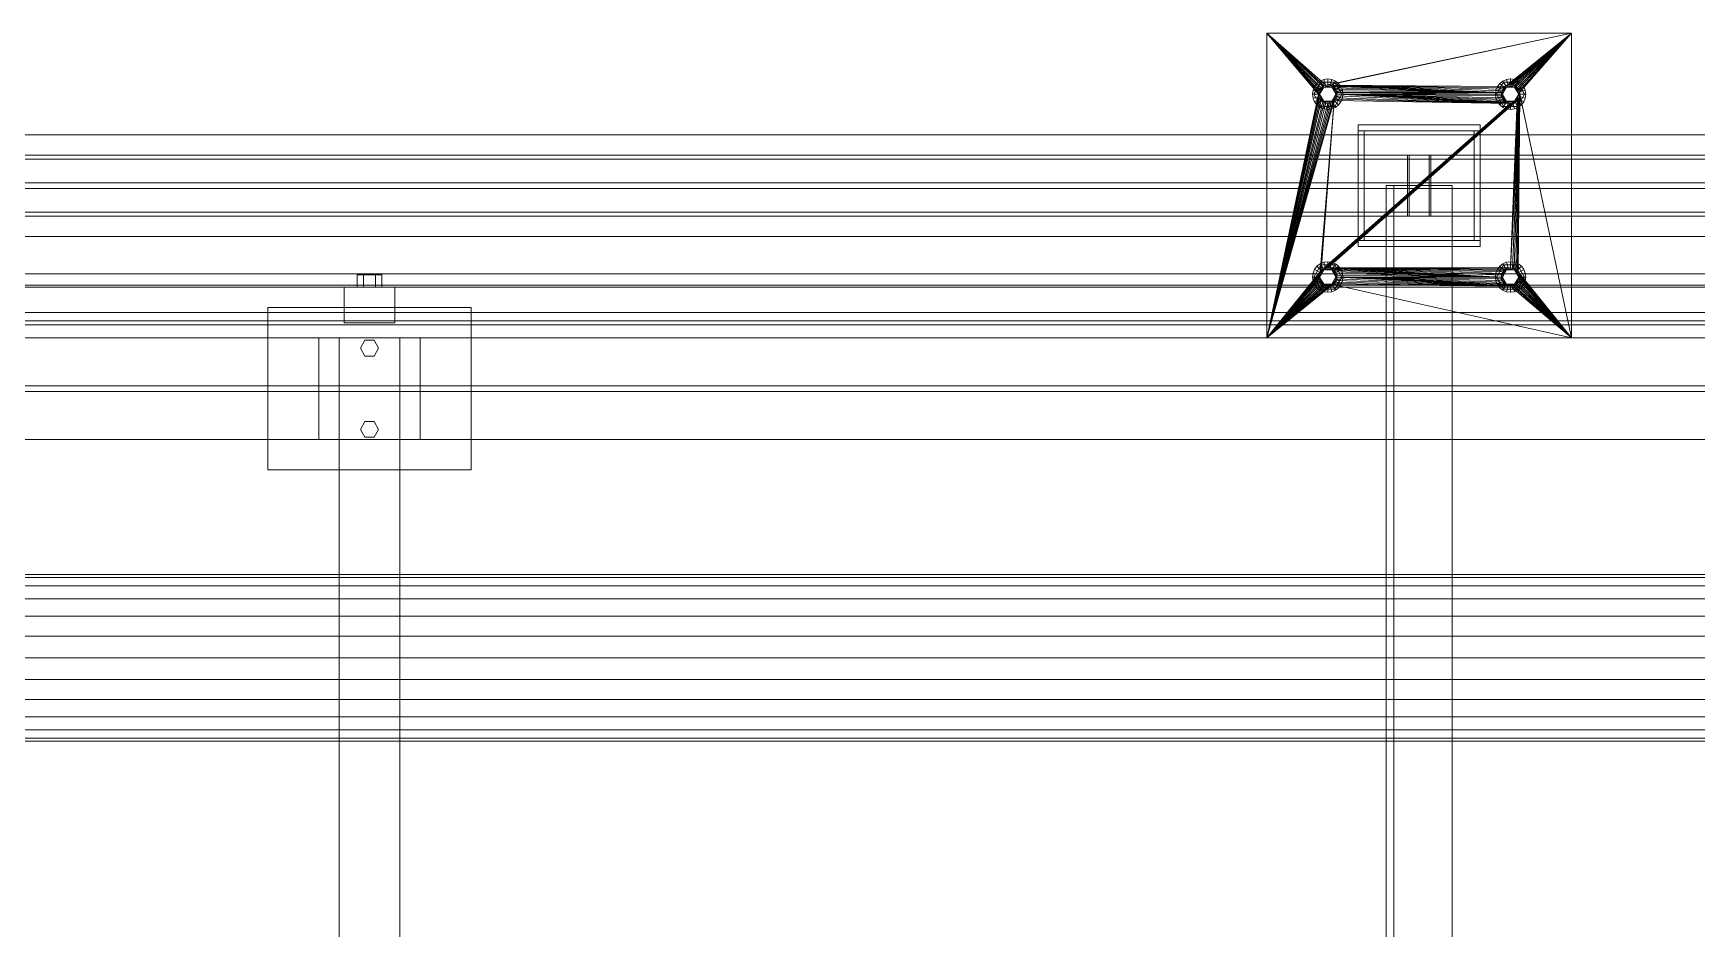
# Model space of a CAD drawing. Header units: millimetres. Extents: x -191664 to 191490, y -197311 to 10263.
# Drawn here: x 13339 to 14976, y -17982 to -17100 of the extents above; entities that cross this region are included whole.
import ezdxf

# ---------------------------------------------------------------- set-up
doc = ezdxf.new("R2010")
doc.units = ezdxf.units.MM
doc.layers.add('superior_mezcladora', color=7, linetype='Continuous', lineweight=0)

msp = doc.modelspace()

# ---------------------------------------------------------------- linework, layer by layer
at = {"layer": 'superior_mezcladora', "color": 252, "true_color": 0x82929a}
for p, q in [((14552.86, -17400), (14552.86, -17100)), ((14552.86, -17100), (14603.86, -17160)), ((14552.86, -17100), (14604.03, -17158.24)), ((14552.86, -17100), (14604.55, -17156.56)), ((14552.86, -17100), (14605.38, -17155)), ((14552.86, -17100), (14606.5, -17153.64)), ((14552.86, -17100), (14607.86, -17152.52)), ((14552.86, -17100), (14609.42, -17151.69)), ((14552.86, -17100), (14611.11, -17151.17)), ((14552.86, -17100), (14852.86, -17100)), ((14852.86, -17100), (14611.11, -17151.17)), ((14852.86, -17100), (14612.86, -17151)), ((14852.86, -17100), (14787.86, -17152.52)), ((14852.86, -17100), (14789.42, -17151.69)), ((14852.86, -17100), (14791.11, -17151.17)), ((14852.86, -17100), (14792.86, -17151)), ((14852.86, -17100), (14794.62, -17151.17)), ((14852.86, -17100), (14796.31, -17151.69)), ((14852.86, -17100), (14797.86, -17152.52)), ((14852.86, -17100), (14799.23, -17153.64)), ((14852.86, -17100), (14800.35, -17155)), ((14852.86, -17100), (14801.18, -17156.56)), ((14852.86, -17100), (14801.69, -17158.24)), ((14852.86, -17100), (14852.86, -17400)), ((14552.86, -17400), (14603.86, -17160)), ((14604.03, -17158.24), (14603.86, -17160)), ((14603.86, -17160), (14604.03, -17161.76)), ((14604.55, -17156.56), (14604.03, -17158.24)), ((14605.38, -17155), (14604.55, -17156.56)), ((14606.5, -17153.64), (14605.38, -17155)), ((14607.86, -17152.52), (14606.5, -17153.64)), ((14609.42, -17151.69), (14607.86, -17152.52)), ((14611.11, -17151.17), (14609.42, -17151.69)), ((14612.86, -17151), (14611.11, -17151.17)), ((14614.62, -17151.17), (14612.86, -17151)), ((14612.86, -17151), (14784.03, -17158.24)), ((14612.86, -17151), (14784.55, -17156.56)), ((14612.86, -17151), (14785.38, -17155)), ((14612.86, -17151), (14786.5, -17153.64)), ((14612.86, -17151), (14787.86, -17152.52)), ((14616.31, -17151.69), (14614.62, -17151.17)), ((14614.62, -17151.17), (14784.03, -17158.24)), ((14617.86, -17152.52), (14616.31, -17151.69)), ((14616.31, -17151.69), (14784.03, -17158.24)), ((14619.23, -17153.64), (14617.86, -17152.52)), ((14617.86, -17152.52), (14784.03, -17158.24)), ((14620.35, -17155), (14619.23, -17153.64)), ((14619.23, -17153.64), (14784.03, -17158.24)), ((14621.18, -17156.56), (14620.35, -17155)), ((14620.35, -17155), (14784.03, -17158.24)), ((14621.69, -17158.24), (14621.18, -17156.56)), ((14621.18, -17156.56), (14784.03, -17158.24)), ((14621.86, -17160), (14621.69, -17158.24)), ((14621.69, -17158.24), (14784.03, -17158.24)), ((14621.69, -17161.76), (14621.86, -17160)), ((14621.86, -17160), (14784.03, -17158.24)), ((14783.86, -17160), (14621.86, -17160)), ((14784.03, -17161.76), (14621.86, -17160)), ((14784.55, -17163.44), (14621.86, -17160)), ((14785.38, -17165), (14621.86, -17160)), ((14786.5, -17166.36), (14621.86, -17160)), ((14787.86, -17167.48), (14621.86, -17160)), ((14789.42, -17168.31), (14621.86, -17160)), ((14791.11, -17168.83), (14621.86, -17160)), ((14792.86, -17169), (14621.86, -17160)), ((14784.03, -17158.24), (14783.86, -17160)), ((14783.86, -17160), (14784.03, -17161.76)), ((14784.55, -17156.56), (14784.03, -17158.24)), ((14785.38, -17155), (14784.55, -17156.56)), ((14786.5, -17153.64), (14785.38, -17155)), ((14787.86, -17152.52), (14786.5, -17153.64)), ((14789.42, -17151.69), (14787.86, -17152.52)), ((14791.11, -17151.17), (14789.42, -17151.69)), ((14792.86, -17151), (14791.11, -17151.17)), ((14794.62, -17151.17), (14792.86, -17151)), ((14801.86, -17160), (14792.86, -17331)), ((14796.31, -17151.69), (14794.62, -17151.17)), ((14801.86, -17160), (14794.62, -17331.17)), ((14797.86, -17152.52), (14796.31, -17151.69)), ((14796.31, -17331.69), (14801.86, -17160)), ((14799.23, -17153.64), (14797.86, -17152.52)), ((14797.86, -17332.52), (14801.86, -17160)), ((14800.35, -17155), (14799.23, -17153.64)), ((14799.23, -17333.64), (14801.86, -17160)), ((14801.18, -17156.56), (14800.35, -17155)), ((14800.35, -17335), (14801.86, -17160)), ((14801.69, -17158.24), (14801.18, -17156.56)), ((14852.86, -17400), (14801.69, -17158.24)), ((14801.86, -17160), (14801.69, -17158.24)), ((14801.69, -17161.76), (14801.86, -17160)), ((14852.86, -17400), (14801.86, -17160)), ((14604.03, -17161.76), (14552.86, -17400)), ((14604.55, -17163.44), (14552.86, -17400)), ((14605.38, -17165), (14552.86, -17400)), ((14606.5, -17166.36), (14552.86, -17400)), ((14619.23, -17166.36), (14552.86, -17400)), ((14607.86, -17167.48), (14552.86, -17400)), ((14617.86, -17167.48), (14552.86, -17400)), ((14609.42, -17168.31), (14552.86, -17400)), ((14616.31, -17168.31), (14552.86, -17400)), ((14611.11, -17168.83), (14552.86, -17400)), ((14614.62, -17168.83), (14552.86, -17400)), ((14612.86, -17169), (14552.86, -17400)), ((14604.03, -17161.76), (14604.55, -17163.44)), ((14604.55, -17163.44), (14605.38, -17165)), ((14605.38, -17165), (14606.5, -17166.36)), ((14619.23, -17166.36), (14605.38, -17335)), ((14606.5, -17166.36), (14607.86, -17167.48)), ((14619.23, -17166.36), (14606.5, -17333.64)), ((14799.23, -17166.36), (14606.5, -17333.64)), ((14797.86, -17167.48), (14606.5, -17333.64)), ((14796.31, -17168.31), (14606.5, -17333.64)), ((14794.62, -17168.83), (14606.5, -17333.64)), ((14792.86, -17169), (14606.5, -17333.64)), ((14799.23, -17166.36), (14607.86, -17332.52)), ((14607.86, -17167.48), (14609.42, -17168.31)), ((14799.23, -17166.36), (14609.42, -17331.69)), ((14609.42, -17168.31), (14611.11, -17168.83)), ((14799.23, -17166.36), (14611.11, -17331.17)), ((14611.11, -17168.83), (14612.86, -17169)), ((14799.23, -17166.36), (14612.86, -17331)), ((14612.86, -17169), (14614.62, -17168.83)), ((14614.62, -17168.83), (14616.31, -17168.31)), ((14616.31, -17168.31), (14617.86, -17167.48)), ((14617.86, -17167.48), (14619.23, -17166.36)), ((14619.23, -17166.36), (14620.35, -17165)), ((14792.86, -17169), (14619.23, -17166.36)), ((14620.35, -17165), (14621.18, -17163.44)), ((14792.86, -17169), (14620.35, -17165)), ((14621.18, -17163.44), (14621.69, -17161.76)), ((14792.86, -17169), (14621.18, -17163.44)), ((14792.86, -17169), (14621.69, -17161.76)), ((14784.03, -17161.76), (14784.55, -17163.44)), ((14784.55, -17163.44), (14785.38, -17165)), ((14785.38, -17165), (14786.5, -17166.36)), ((14786.5, -17166.36), (14787.86, -17167.48)), ((14787.86, -17167.48), (14789.42, -17168.31)), ((14789.42, -17168.31), (14791.11, -17168.83)), ((14791.11, -17168.83), (14792.86, -17169)), ((14801.69, -17161.76), (14792.86, -17331)), ((14801.18, -17163.44), (14792.86, -17331)), ((14800.35, -17165), (14792.86, -17331)), ((14799.23, -17166.36), (14792.86, -17331)), ((14792.86, -17169), (14794.62, -17168.83)), ((14794.62, -17168.83), (14796.31, -17168.31)), ((14796.31, -17168.31), (14797.86, -17167.48)), ((14797.86, -17167.48), (14799.23, -17166.36)), ((14799.23, -17166.36), (14800.35, -17165)), ((14800.35, -17165), (14801.18, -17163.44)), ((14801.18, -17163.44), (14801.69, -17161.76)), ((14552.86, -17400), (14605.38, -17335)), ((14552.86, -17400), (14604.55, -17336.56)), ((14552.86, -17400), (14604.03, -17338.24)), ((14603.86, -17340), (14552.86, -17400)), ((14604.03, -17341.76), (14552.86, -17400)), ((14604.03, -17338.24), (14603.86, -17340)), ((14603.86, -17340), (14604.03, -17341.76)), ((14604.55, -17336.56), (14604.03, -17338.24)), ((14604.03, -17341.76), (14604.55, -17343.44)), ((14605.38, -17335), (14604.55, -17336.56)), ((14606.5, -17333.64), (14605.38, -17335)), ((14607.86, -17332.52), (14606.5, -17333.64)), ((14609.42, -17331.69), (14607.86, -17332.52)), ((14611.11, -17331.17), (14609.42, -17331.69)), ((14612.86, -17331), (14611.11, -17331.17)), ((14614.62, -17331.17), (14612.86, -17331)), ((14612.86, -17331), (14783.86, -17340)), ((14612.86, -17331), (14784.03, -17338.24)), ((14612.86, -17331), (14784.55, -17336.56)), ((14612.86, -17331), (14785.38, -17335)), ((14612.86, -17331), (14786.5, -17333.64)), ((14612.86, -17331), (14787.86, -17332.52)), ((14612.86, -17331), (14789.42, -17331.69)), ((14612.86, -17331), (14791.11, -17331.17)), ((14612.86, -17331), (14792.86, -17331)), ((14616.31, -17331.69), (14614.62, -17331.17)), ((14614.62, -17331.17), (14783.86, -17340)), ((14617.86, -17332.52), (14616.31, -17331.69)), ((14616.31, -17331.69), (14783.86, -17340)), ((14619.23, -17333.64), (14617.86, -17332.52)), ((14617.86, -17332.52), (14783.86, -17340)), ((14620.35, -17335), (14619.23, -17333.64)), ((14619.23, -17333.64), (14783.86, -17340)), ((14621.18, -17336.56), (14620.35, -17335)), ((14620.35, -17335), (14783.86, -17340)), ((14621.69, -17338.24), (14621.18, -17336.56)), ((14621.18, -17336.56), (14783.86, -17340)), ((14621.18, -17343.44), (14621.69, -17341.76)), ((14621.86, -17340), (14621.69, -17338.24)), ((14621.69, -17338.24), (14783.86, -17340)), ((14621.69, -17341.76), (14621.86, -17340)), ((14792.86, -17349), (14621.69, -17341.76)), ((14783.86, -17340), (14621.86, -17340)), ((14784.03, -17341.76), (14621.86, -17340)), ((14784.55, -17343.44), (14621.86, -17340)), ((14785.38, -17345), (14621.86, -17340)), ((14786.5, -17346.36), (14621.86, -17340)), ((14787.86, -17347.48), (14621.86, -17340)), ((14789.42, -17348.31), (14621.86, -17340)), ((14791.11, -17348.83), (14621.86, -17340)), ((14792.86, -17349), (14621.86, -17340)), ((14784.03, -17338.24), (14783.86, -17340)), ((14783.86, -17340), (14784.03, -17341.76)), ((14784.55, -17336.56), (14784.03, -17338.24)), ((14784.03, -17341.76), (14784.55, -17343.44)), ((14785.38, -17335), (14784.55, -17336.56)), ((14786.5, -17333.64), (14785.38, -17335)), ((14787.86, -17332.52), (14786.5, -17333.64)), ((14789.42, -17331.69), (14787.86, -17332.52)), ((14791.11, -17331.17), (14789.42, -17331.69)), ((14792.86, -17331), (14791.11, -17331.17)), ((14794.62, -17331.17), (14792.86, -17331)), ((14796.31, -17331.69), (14794.62, -17331.17)), ((14797.86, -17332.52), (14796.31, -17331.69)), ((14799.23, -17333.64), (14797.86, -17332.52)), ((14800.35, -17335), (14799.23, -17333.64)), ((14801.18, -17336.56), (14800.35, -17335)), ((14800.35, -17335), (14852.86, -17400)), ((14801.69, -17338.24), (14801.18, -17336.56)), ((14801.18, -17336.56), (14852.86, -17400)), ((14801.18, -17343.44), (14801.69, -17341.76)), ((14801.86, -17340), (14801.69, -17338.24)), ((14801.69, -17338.24), (14852.86, -17400)), ((14801.69, -17341.76), (14801.86, -17340)), ((14801.69, -17341.76), (14852.86, -17400)), ((14801.86, -17340), (14852.86, -17400)), ((14604.55, -17343.44), (14552.86, -17400)), ((14605.38, -17345), (14552.86, -17400)), ((14606.5, -17346.36), (14552.86, -17400)), ((14607.86, -17347.48), (14552.86, -17400)), ((14617.86, -17347.48), (14552.86, -17400)), ((14609.42, -17348.31), (14552.86, -17400)), ((14616.31, -17348.31), (14552.86, -17400)), ((14611.11, -17348.83), (14552.86, -17400)), ((14614.62, -17348.83), (14552.86, -17400)), ((14612.86, -17349), (14552.86, -17400)), ((14604.55, -17343.44), (14605.38, -17345)), ((14605.38, -17345), (14606.5, -17346.36)), ((14606.5, -17346.36), (14607.86, -17347.48)), ((14607.86, -17347.48), (14609.42, -17348.31)), ((14609.42, -17348.31), (14611.11, -17348.83)), ((14611.11, -17348.83), (14612.86, -17349)), ((14612.86, -17349), (14614.62, -17348.83)), ((14614.62, -17348.83), (14616.31, -17348.31)), ((14616.31, -17348.31), (14617.86, -17347.48)), ((14617.86, -17347.48), (14619.23, -17346.36)), ((14617.86, -17347.48), (14852.86, -17400)), ((14792.86, -17349), (14617.86, -17347.48)), ((14619.23, -17346.36), (14620.35, -17345)), ((14792.86, -17349), (14619.23, -17346.36)), ((14620.35, -17345), (14621.18, -17343.44)), ((14792.86, -17349), (14620.35, -17345)), ((14792.86, -17349), (14621.18, -17343.44)), ((14784.55, -17343.44), (14785.38, -17345)), ((14785.38, -17345), (14786.5, -17346.36)), ((14786.5, -17346.36), (14787.86, -17347.48)), ((14787.86, -17347.48), (14789.42, -17348.31)), ((14789.42, -17348.31), (14791.11, -17348.83)), ((14791.11, -17348.83), (14792.86, -17349)), ((14792.86, -17349), (14794.62, -17348.83)), ((14792.86, -17349), (14852.86, -17400)), ((14794.62, -17348.83), (14796.31, -17348.31)), ((14794.62, -17348.83), (14852.86, -17400)), ((14796.31, -17348.31), (14797.86, -17347.48)), ((14796.31, -17348.31), (14852.86, -17400)), ((14797.86, -17347.48), (14799.23, -17346.36)), ((14797.86, -17347.48), (14852.86, -17400)), ((14799.23, -17346.36), (14800.35, -17345)), ((14799.23, -17346.36), (14852.86, -17400)), ((14800.35, -17345), (14801.18, -17343.44)), ((14800.35, -17345), (14852.86, -17400)), ((14801.18, -17343.44), (14852.86, -17400)), ((14852.86, -17400), (14552.86, -17400))]:
    msp.add_line(p, q, dxfattribs=at)
at = {"layer": 'superior_mezcladora', "color": 252, "true_color": 0x8ba19a}
for p, q in [((14612.86, -17145), (14608.98, -17145.51)), ((14616.74, -17145.51), (14612.86, -17145)), ((14612.86, -17151), (14612.86, -17145)), ((14792.86, -17145), (14788.98, -17145.51)), ((14796.74, -17145.51), (14792.86, -17145)), ((14792.86, -17151), (14792.86, -17145)), ((14598.37, -17156.12), (14597.86, -17160)), ((14603.86, -17160), (14597.86, -17160)), ((14597.86, -17160), (14598.37, -17163.88)), ((14599.87, -17152.5), (14598.37, -17156.12)), ((14604.17, -17157.67), (14598.37, -17156.12)), ((14605.94, -17148.01), (14599.01, -17160)), ((14604.86, -17160), (14599.01, -17160)), ((14599.01, -17160), (14605.94, -17171.99)), ((14602.26, -17149.39), (14599.87, -17152.5)), ((14605.07, -17155.5), (14599.87, -17152.5)), ((14605.36, -17147.01), (14602.26, -17149.39)), ((14606.5, -17153.64), (14602.26, -17149.39)), ((14603.86, -17160), (14604.17, -17157.67)), ((14604.17, -17162.33), (14603.86, -17160)), ((14604.17, -17157.67), (14605.07, -17155.5)), ((14604.86, -17160), (14608.86, -17153.07)), ((14608.86, -17166.93), (14604.86, -17160)), ((14605.07, -17155.5), (14606.5, -17153.64)), ((14608.98, -17145.51), (14605.36, -17147.01)), ((14608.36, -17152.21), (14605.36, -17147.01)), ((14619.79, -17148.01), (14605.94, -17148.01)), ((14608.86, -17153.07), (14605.94, -17148.01)), ((14606.5, -17153.64), (14608.36, -17152.21)), ((14608.36, -17152.21), (14610.53, -17151.31)), ((14608.86, -17153.07), (14616.86, -17153.07)), ((14610.53, -17151.31), (14608.98, -17145.51)), ((14610.53, -17151.31), (14612.86, -17151)), ((14612.86, -17151), (14615.19, -17151.31)), ((14615.19, -17151.31), (14616.74, -17145.51)), ((14615.19, -17151.31), (14617.36, -17152.21)), ((14620.36, -17147.01), (14616.74, -17145.51)), ((14616.86, -17153.07), (14619.79, -17148.01)), ((14616.86, -17153.07), (14620.86, -17160)), ((14620.86, -17160), (14616.86, -17166.93)), ((14617.36, -17152.21), (14620.36, -17147.01)), ((14617.36, -17152.21), (14619.23, -17153.64)), ((14619.23, -17153.64), (14623.47, -17149.39)), ((14619.23, -17153.64), (14620.66, -17155.5)), ((14626.71, -17160), (14619.79, -17148.01)), ((14619.79, -17171.99), (14626.71, -17160)), ((14623.47, -17149.39), (14620.36, -17147.01)), ((14620.66, -17155.5), (14625.85, -17152.5)), ((14620.66, -17155.5), (14621.56, -17157.67)), ((14626.71, -17160), (14620.86, -17160)), ((14621.56, -17157.67), (14627.35, -17156.12)), ((14621.56, -17157.67), (14621.86, -17160)), ((14621.86, -17160), (14621.56, -17162.33)), ((14627.86, -17160), (14621.86, -17160)), ((14625.85, -17152.5), (14623.47, -17149.39)), ((14627.35, -17156.12), (14625.85, -17152.5)), ((14627.86, -17160), (14627.35, -17156.12)), ((14627.35, -17163.88), (14627.86, -17160)), ((14778.37, -17156.12), (14777.86, -17160)), ((14783.86, -17160), (14777.86, -17160)), ((14777.86, -17160), (14778.37, -17163.88)), ((14779.87, -17152.5), (14778.37, -17156.12)), ((14784.17, -17157.67), (14778.37, -17156.12)), ((14785.94, -17148.01), (14779.01, -17160)), ((14784.86, -17160), (14779.01, -17160)), ((14779.01, -17160), (14785.94, -17171.99)), ((14782.26, -17149.39), (14779.87, -17152.5)), ((14785.07, -17155.5), (14779.87, -17152.5)), ((14785.36, -17147.01), (14782.26, -17149.39)), ((14786.5, -17153.64), (14782.26, -17149.39)), ((14783.86, -17160), (14784.17, -17157.67)), ((14784.17, -17162.33), (14783.86, -17160)), ((14784.17, -17157.67), (14785.07, -17155.5)), ((14784.86, -17160), (14788.86, -17153.07)), ((14788.86, -17166.93), (14784.86, -17160)), ((14785.07, -17155.5), (14786.5, -17153.64)), ((14788.98, -17145.51), (14785.36, -17147.01)), ((14788.36, -17152.21), (14785.36, -17147.01)), ((14799.79, -17148.01), (14785.94, -17148.01)), ((14788.86, -17153.07), (14785.94, -17148.01)), ((14786.5, -17153.64), (14788.36, -17152.21)), ((14788.36, -17152.21), (14790.53, -17151.31)), ((14788.86, -17153.07), (14796.86, -17153.07)), ((14790.53, -17151.31), (14788.98, -17145.51)), ((14790.53, -17151.31), (14792.86, -17151)), ((14792.86, -17151), (14795.19, -17151.31)), ((14795.19, -17151.31), (14796.74, -17145.51)), ((14795.19, -17151.31), (14797.36, -17152.21)), ((14800.36, -17147.01), (14796.74, -17145.51)), ((14796.86, -17153.07), (14799.79, -17148.01)), ((14796.86, -17153.07), (14800.86, -17160)), ((14800.86, -17160), (14796.86, -17166.93)), ((14797.36, -17152.21), (14800.36, -17147.01)), ((14797.36, -17152.21), (14799.23, -17153.64)), ((14799.23, -17153.64), (14803.47, -17149.39)), ((14799.23, -17153.64), (14800.66, -17155.5)), ((14806.71, -17160), (14799.79, -17148.01)), ((14799.79, -17171.99), (14806.71, -17160)), ((14803.47, -17149.39), (14800.36, -17147.01)), ((14800.66, -17155.5), (14805.85, -17152.5)), ((14800.66, -17155.5), (14801.56, -17157.67)), ((14806.71, -17160), (14800.86, -17160)), ((14801.56, -17157.67), (14807.35, -17156.12)), ((14801.56, -17157.67), (14801.86, -17160)), ((14801.86, -17160), (14801.56, -17162.33)), ((14807.86, -17160), (14801.86, -17160)), ((14805.85, -17152.5), (14803.47, -17149.39)), ((14807.35, -17156.12), (14805.85, -17152.5)), ((14807.86, -17160), (14807.35, -17156.12)), ((14807.35, -17163.88), (14807.86, -17160)), ((14604.17, -17162.33), (14598.37, -17163.88)), ((14598.37, -17163.88), (14599.87, -17167.5)), ((14605.07, -17164.5), (14599.87, -17167.5)), ((14599.87, -17167.5), (14602.26, -17170.61)), ((14606.5, -17166.36), (14602.26, -17170.61)), ((14602.26, -17170.61), (14605.36, -17172.99)), ((14605.07, -17164.5), (14604.17, -17162.33)), ((14606.5, -17166.36), (14605.07, -17164.5)), ((14608.36, -17167.79), (14605.36, -17172.99)), ((14605.36, -17172.99), (14608.98, -17174.49)), ((14608.86, -17166.93), (14605.94, -17171.99)), ((14605.94, -17171.99), (14619.79, -17171.99)), ((14608.36, -17167.79), (14606.5, -17166.36)), ((14610.53, -17168.69), (14608.36, -17167.79)), ((14616.86, -17166.93), (14608.86, -17166.93)), ((14610.53, -17168.69), (14608.98, -17174.49)), ((14608.98, -17174.49), (14612.86, -17175)), ((14612.86, -17169), (14610.53, -17168.69)), ((14615.19, -17168.69), (14612.86, -17169)), ((14612.86, -17169), (14612.86, -17175)), ((14612.86, -17175), (14616.74, -17174.49)), ((14617.36, -17167.79), (14615.19, -17168.69)), ((14615.19, -17168.69), (14616.74, -17174.49)), ((14616.74, -17174.49), (14620.36, -17172.99)), ((14616.86, -17166.93), (14619.79, -17171.99)), ((14619.23, -17166.36), (14617.36, -17167.79)), ((14617.36, -17167.79), (14620.36, -17172.99)), ((14620.66, -17164.5), (14619.23, -17166.36)), ((14619.23, -17166.36), (14623.47, -17170.61)), ((14620.36, -17172.99), (14623.47, -17170.61)), ((14621.56, -17162.33), (14620.66, -17164.5)), ((14620.66, -17164.5), (14625.85, -17167.5)), ((14621.56, -17162.33), (14627.35, -17163.88)), ((14623.47, -17170.61), (14625.85, -17167.5)), ((14625.85, -17167.5), (14627.35, -17163.88)), ((14784.17, -17162.33), (14778.37, -17163.88)), ((14778.37, -17163.88), (14779.87, -17167.5)), ((14785.07, -17164.5), (14779.87, -17167.5)), ((14779.87, -17167.5), (14782.26, -17170.61)), ((14786.5, -17166.36), (14782.26, -17170.61)), ((14782.26, -17170.61), (14785.36, -17172.99)), ((14785.07, -17164.5), (14784.17, -17162.33)), ((14786.5, -17166.36), (14785.07, -17164.5)), ((14788.36, -17167.79), (14785.36, -17172.99)), ((14785.36, -17172.99), (14788.98, -17174.49)), ((14788.86, -17166.93), (14785.94, -17171.99)), ((14785.94, -17171.99), (14799.79, -17171.99)), ((14788.36, -17167.79), (14786.5, -17166.36)), ((14790.53, -17168.69), (14788.36, -17167.79)), ((14796.86, -17166.93), (14788.86, -17166.93)), ((14790.53, -17168.69), (14788.98, -17174.49)), ((14788.98, -17174.49), (14792.86, -17175)), ((14792.86, -17169), (14790.53, -17168.69)), ((14795.19, -17168.69), (14792.86, -17169)), ((14792.86, -17169), (14792.86, -17175)), ((14792.86, -17175), (14796.74, -17174.49)), ((14797.36, -17167.79), (14795.19, -17168.69)), ((14795.19, -17168.69), (14796.74, -17174.49)), ((14796.74, -17174.49), (14800.36, -17172.99)), ((14796.86, -17166.93), (14799.79, -17171.99)), ((14799.23, -17166.36), (14797.36, -17167.79)), ((14797.36, -17167.79), (14800.36, -17172.99)), ((14800.66, -17164.5), (14799.23, -17166.36)), ((14799.23, -17166.36), (14803.47, -17170.61)), ((14800.36, -17172.99), (14803.47, -17170.61)), ((14801.56, -17162.33), (14800.66, -17164.5)), ((14800.66, -17164.5), (14805.85, -17167.5)), ((14801.56, -17162.33), (14807.35, -17163.88)), ((14803.47, -17170.61), (14805.85, -17167.5)), ((14805.85, -17167.5), (14807.35, -17163.88)), ((14612.86, -17325), (14608.98, -17325.51)), ((14616.74, -17325.51), (14612.86, -17325)), ((14612.86, -17331), (14612.86, -17325)), ((14792.86, -17325), (14788.98, -17325.51)), ((14796.74, -17325.51), (14792.86, -17325)), ((14792.86, -17331), (14792.86, -17325)), ((14598.37, -17336.12), (14597.86, -17340)), ((14603.86, -17340), (14597.86, -17340)), ((14597.86, -17340), (14598.37, -17343.88)), ((14599.87, -17332.5), (14598.37, -17336.12)), ((14604.17, -17337.67), (14598.37, -17336.12)), ((14605.94, -17328.01), (14599.01, -17340)), ((14604.86, -17340), (14599.01, -17340)), ((14599.01, -17340), (14605.94, -17351.99)), ((14602.26, -17329.39), (14599.87, -17332.5)), ((14605.07, -17335.5), (14599.87, -17332.5)), ((14605.36, -17327.01), (14602.26, -17329.39)), ((14606.5, -17333.64), (14602.26, -17329.39)), ((14603.86, -17340), (14604.17, -17337.67)), ((14604.17, -17342.33), (14603.86, -17340)), ((14604.17, -17337.67), (14605.07, -17335.5)), ((14604.86, -17340), (14608.86, -17333.07)), ((14608.86, -17346.93), (14604.86, -17340)), ((14605.07, -17335.5), (14606.5, -17333.64)), ((14608.98, -17325.51), (14605.36, -17327.01)), ((14608.36, -17332.21), (14605.36, -17327.01)), ((14619.79, -17328.01), (14605.94, -17328.01)), ((14608.86, -17333.07), (14605.94, -17328.01)), ((14606.5, -17333.64), (14608.36, -17332.21)), ((14608.36, -17332.21), (14610.53, -17331.31)), ((14608.86, -17333.07), (14616.86, -17333.07)), ((14610.53, -17331.31), (14608.98, -17325.51)), ((14610.53, -17331.31), (14612.86, -17331)), ((14612.86, -17331), (14615.19, -17331.31)), ((14615.19, -17331.31), (14616.74, -17325.51)), ((14615.19, -17331.31), (14617.36, -17332.21)), ((14620.36, -17327.01), (14616.74, -17325.51)), ((14616.86, -17333.07), (14619.79, -17328.01)), ((14616.86, -17333.07), (14620.86, -17340)), ((14620.86, -17340), (14616.86, -17346.93)), ((14617.36, -17332.21), (14620.36, -17327.01)), ((14617.36, -17332.21), (14619.23, -17333.64)), ((14619.23, -17333.64), (14623.47, -17329.39)), ((14619.23, -17333.64), (14620.66, -17335.5)), ((14626.71, -17340), (14619.79, -17328.01)), ((14619.79, -17351.99), (14626.71, -17340)), ((14623.47, -17329.39), (14620.36, -17327.01)), ((14620.66, -17335.5), (14625.85, -17332.5)), ((14620.66, -17335.5), (14621.56, -17337.67)), ((14626.71, -17340), (14620.86, -17340)), ((14621.56, -17337.67), (14627.35, -17336.12)), ((14621.56, -17337.67), (14621.86, -17340)), ((14621.86, -17340), (14621.56, -17342.33)), ((14627.86, -17340), (14621.86, -17340)), ((14625.85, -17332.5), (14623.47, -17329.39)), ((14627.35, -17336.12), (14625.85, -17332.5)), ((14627.86, -17340), (14627.35, -17336.12)), ((14627.35, -17343.88), (14627.86, -17340)), ((14778.37, -17336.12), (14777.86, -17340)), ((14783.86, -17340), (14777.86, -17340)), ((14777.86, -17340), (14778.37, -17343.88)), ((14779.87, -17332.5), (14778.37, -17336.12)), ((14784.17, -17337.67), (14778.37, -17336.12)), ((14785.94, -17328.01), (14779.01, -17340)), ((14784.86, -17340), (14779.01, -17340)), ((14779.01, -17340), (14785.94, -17351.99)), ((14782.26, -17329.39), (14779.87, -17332.5)), ((14785.07, -17335.5), (14779.87, -17332.5)), ((14785.36, -17327.01), (14782.26, -17329.39)), ((14786.5, -17333.64), (14782.26, -17329.39)), ((14783.86, -17340), (14784.17, -17337.67)), ((14784.17, -17342.33), (14783.86, -17340)), ((14784.17, -17337.67), (14785.07, -17335.5)), ((14784.86, -17340), (14788.86, -17333.07)), ((14788.86, -17346.93), (14784.86, -17340)), ((14785.07, -17335.5), (14786.5, -17333.64)), ((14788.98, -17325.51), (14785.36, -17327.01)), ((14788.36, -17332.21), (14785.36, -17327.01)), ((14799.79, -17328.01), (14785.94, -17328.01)), ((14788.86, -17333.07), (14785.94, -17328.01)), ((14786.5, -17333.64), (14788.36, -17332.21)), ((14788.36, -17332.21), (14790.53, -17331.31)), ((14788.86, -17333.07), (14796.86, -17333.07)), ((14790.53, -17331.31), (14788.98, -17325.51)), ((14790.53, -17331.31), (14792.86, -17331)), ((14792.86, -17331), (14795.19, -17331.31)), ((14795.19, -17331.31), (14796.74, -17325.51)), ((14795.19, -17331.31), (14797.36, -17332.21)), ((14800.36, -17327.01), (14796.74, -17325.51)), ((14796.86, -17333.07), (14799.79, -17328.01)), ((14796.86, -17333.07), (14800.86, -17340)), ((14800.86, -17340), (14796.86, -17346.93)), ((14797.36, -17332.21), (14800.36, -17327.01)), ((14797.36, -17332.21), (14799.23, -17333.64)), ((14799.23, -17333.64), (14803.47, -17329.39)), ((14799.23, -17333.64), (14800.66, -17335.5)), ((14806.71, -17340), (14799.79, -17328.01)), ((14799.79, -17351.99), (14806.71, -17340)), ((14803.47, -17329.39), (14800.36, -17327.01)), ((14800.66, -17335.5), (14805.85, -17332.5)), ((14800.66, -17335.5), (14801.56, -17337.67)), ((14806.71, -17340), (14800.86, -17340)), ((14801.56, -17337.67), (14807.35, -17336.12)), ((14801.56, -17337.67), (14801.86, -17340)), ((14801.86, -17340), (14801.56, -17342.33)), ((14807.86, -17340), (14801.86, -17340)), ((14805.85, -17332.5), (14803.47, -17329.39)), ((14807.35, -17336.12), (14805.85, -17332.5)), ((14807.86, -17340), (14807.35, -17336.12)), ((14807.35, -17343.88), (14807.86, -17340)), ((14604.17, -17342.33), (14598.37, -17343.88)), ((14598.37, -17343.88), (14599.87, -17347.5)), ((14605.07, -17344.5), (14599.87, -17347.5)), ((14599.87, -17347.5), (14602.26, -17350.61)), ((14606.5, -17346.36), (14602.26, -17350.61)), ((14602.26, -17350.61), (14605.36, -17352.99)), ((14605.07, -17344.5), (14604.17, -17342.33)), ((14606.5, -17346.36), (14605.07, -17344.5)), ((14608.36, -17347.79), (14605.36, -17352.99)), ((14605.36, -17352.99), (14608.98, -17354.49)), ((14608.86, -17346.93), (14605.94, -17351.99)), ((14605.94, -17351.99), (14619.79, -17351.99)), ((14608.36, -17347.79), (14606.5, -17346.36)), ((14610.53, -17348.69), (14608.36, -17347.79)), ((14616.86, -17346.93), (14608.86, -17346.93)), ((14610.53, -17348.69), (14608.98, -17354.49)), ((14608.98, -17354.49), (14612.86, -17355)), ((14612.86, -17349), (14610.53, -17348.69)), ((14615.19, -17348.69), (14612.86, -17349)), ((14612.86, -17349), (14612.86, -17355)), ((14612.86, -17355), (14616.74, -17354.49)), ((14617.36, -17347.79), (14615.19, -17348.69)), ((14615.19, -17348.69), (14616.74, -17354.49)), ((14616.74, -17354.49), (14620.36, -17352.99)), ((14616.86, -17346.93), (14619.79, -17351.99)), ((14619.23, -17346.36), (14617.36, -17347.79)), ((14617.36, -17347.79), (14620.36, -17352.99)), ((14620.66, -17344.5), (14619.23, -17346.36)), ((14619.23, -17346.36), (14623.47, -17350.61)), ((14620.36, -17352.99), (14623.47, -17350.61)), ((14621.56, -17342.33), (14620.66, -17344.5)), ((14620.66, -17344.5), (14625.85, -17347.5)), ((14621.56, -17342.33), (14627.35, -17343.88)), ((14623.47, -17350.61), (14625.85, -17347.5)), ((14625.85, -17347.5), (14627.35, -17343.88)), ((14784.17, -17342.33), (14778.37, -17343.88)), ((14778.37, -17343.88), (14779.87, -17347.5)), ((14785.07, -17344.5), (14779.87, -17347.5)), ((14779.87, -17347.5), (14782.26, -17350.61)), ((14786.5, -17346.36), (14782.26, -17350.61)), ((14782.26, -17350.61), (14785.36, -17352.99)), ((14785.07, -17344.5), (14784.17, -17342.33)), ((14786.5, -17346.36), (14785.07, -17344.5)), ((14788.36, -17347.79), (14785.36, -17352.99)), ((14785.36, -17352.99), (14788.98, -17354.49)), ((14788.86, -17346.93), (14785.94, -17351.99)), ((14785.94, -17351.99), (14799.79, -17351.99)), ((14788.36, -17347.79), (14786.5, -17346.36)), ((14790.53, -17348.69), (14788.36, -17347.79)), ((14796.86, -17346.93), (14788.86, -17346.93)), ((14790.53, -17348.69), (14788.98, -17354.49)), ((14788.98, -17354.49), (14792.86, -17355)), ((14792.86, -17349), (14790.53, -17348.69)), ((14795.19, -17348.69), (14792.86, -17349)), ((14792.86, -17349), (14792.86, -17355)), ((14792.86, -17355), (14796.74, -17354.49)), ((14797.36, -17347.79), (14795.19, -17348.69)), ((14795.19, -17348.69), (14796.74, -17354.49)), ((14796.74, -17354.49), (14800.36, -17352.99)), ((14796.86, -17346.93), (14799.79, -17351.99)), ((14799.23, -17346.36), (14797.36, -17347.79)), ((14797.36, -17347.79), (14800.36, -17352.99)), ((14800.66, -17344.5), (14799.23, -17346.36)), ((14799.23, -17346.36), (14803.47, -17350.61)), ((14800.36, -17352.99), (14803.47, -17350.61)), ((14801.56, -17342.33), (14800.66, -17344.5)), ((14800.66, -17344.5), (14805.85, -17347.5)), ((14801.56, -17342.33), (14807.35, -17343.88)), ((14803.47, -17350.61), (14805.85, -17347.5)), ((14805.85, -17347.5), (14807.35, -17343.88))]:
    msp.add_line(p, q, dxfattribs=at)
at = {"layer": 'superior_mezcladora', "color": 9, "true_color": 0xaeb9be}
for p, q in [((14604.86, -17160), (14605.13, -17157.93)), ((14605.13, -17162.07), (14604.86, -17160)), ((14605.13, -17157.93), (14605.93, -17156)), ((14605.93, -17156), (14607.21, -17154.34)), ((14607.21, -17154.34), (14608.86, -17153.07)), ((14608.86, -17153.07), (14610.79, -17152.27)), ((14610.79, -17152.27), (14612.86, -17152)), ((14612.86, -17152), (14614.93, -17152.27)), ((14614.93, -17152.27), (14616.86, -17153.07)), ((14616.86, -17153.07), (14618.52, -17154.34)), ((14618.52, -17154.34), (14619.79, -17156)), ((14619.79, -17156), (14620.59, -17157.93)), ((14620.59, -17157.93), (14620.86, -17160)), ((14620.86, -17160), (14620.59, -17162.07)), ((14784.86, -17160), (14785.13, -17157.93)), ((14785.13, -17162.07), (14784.86, -17160)), ((14785.13, -17157.93), (14785.93, -17156)), ((14785.93, -17156), (14787.21, -17154.34)), ((14787.21, -17154.34), (14788.86, -17153.07)), ((14788.86, -17153.07), (14790.79, -17152.27)), ((14790.79, -17152.27), (14792.86, -17152)), ((14792.86, -17152), (14794.93, -17152.27)), ((14794.93, -17152.27), (14796.86, -17153.07)), ((14796.86, -17153.07), (14798.52, -17154.34)), ((14798.52, -17154.34), (14799.79, -17156)), ((14799.79, -17156), (14800.59, -17157.93)), ((14800.59, -17157.93), (14800.86, -17160)), ((14800.86, -17160), (14800.59, -17162.07)), ((14605.93, -17164), (14605.13, -17162.07)), ((14607.21, -17165.66), (14605.93, -17164)), ((14608.86, -17166.93), (14607.21, -17165.66)), ((14610.79, -17167.73), (14608.86, -17166.93)), ((14612.86, -17168), (14610.79, -17167.73)), ((14614.93, -17167.73), (14612.86, -17168)), ((14616.86, -17166.93), (14614.93, -17167.73)), ((14618.52, -17165.66), (14616.86, -17166.93)), ((14619.79, -17164), (14618.52, -17165.66)), ((14620.59, -17162.07), (14619.79, -17164)), ((14785.93, -17164), (14785.13, -17162.07)), ((14787.21, -17165.66), (14785.93, -17164)), ((14788.86, -17166.93), (14787.21, -17165.66)), ((14790.79, -17167.73), (14788.86, -17166.93)), ((14792.86, -17168), (14790.79, -17167.73)), ((14794.93, -17167.73), (14792.86, -17168)), ((14796.86, -17166.93), (14794.93, -17167.73)), ((14798.52, -17165.66), (14796.86, -17166.93)), ((14799.79, -17164), (14798.52, -17165.66)), ((14800.59, -17162.07), (14799.79, -17164)), ((14604.86, -17340), (14605.13, -17337.93)), ((14605.13, -17342.07), (14604.86, -17340)), ((14605.13, -17337.93), (14605.93, -17336)), ((14605.93, -17336), (14607.21, -17334.34)), ((14607.21, -17334.34), (14608.86, -17333.07)), ((14608.86, -17333.07), (14610.79, -17332.27)), ((14610.79, -17332.27), (14612.86, -17332)), ((14612.86, -17332), (14614.93, -17332.27)), ((14614.93, -17332.27), (14616.86, -17333.07)), ((14616.86, -17333.07), (14618.52, -17334.34)), ((14618.52, -17334.34), (14619.79, -17336)), ((14619.79, -17336), (14620.59, -17337.93)), ((14620.59, -17337.93), (14620.86, -17340)), ((14620.86, -17340), (14620.59, -17342.07)), ((14784.86, -17340), (14785.13, -17337.93)), ((14785.13, -17342.07), (14784.86, -17340)), ((14785.13, -17337.93), (14785.93, -17336)), ((14785.93, -17336), (14787.21, -17334.34)), ((14787.21, -17334.34), (14788.86, -17333.07)), ((14788.86, -17333.07), (14790.79, -17332.27)), ((14790.79, -17332.27), (14792.86, -17332)), ((14792.86, -17332), (14794.93, -17332.27)), ((14794.93, -17332.27), (14796.86, -17333.07)), ((14796.86, -17333.07), (14798.52, -17334.34)), ((14798.52, -17334.34), (14799.79, -17336)), ((14799.79, -17336), (14800.59, -17337.93)), ((14800.59, -17337.93), (14800.86, -17340)), ((14800.86, -17340), (14800.59, -17342.07)), ((14605.93, -17344), (14605.13, -17342.07)), ((14607.21, -17345.66), (14605.93, -17344)), ((14608.86, -17346.93), (14607.21, -17345.66)), ((14610.79, -17347.73), (14608.86, -17346.93)), ((14612.86, -17348), (14610.79, -17347.73)), ((14614.93, -17347.73), (14612.86, -17348)), ((14616.86, -17346.93), (14614.93, -17347.73)), ((14618.52, -17345.66), (14616.86, -17346.93)), ((14619.79, -17344), (14618.52, -17345.66)), ((14620.59, -17342.07), (14619.79, -17344)), ((14785.93, -17344), (14785.13, -17342.07)), ((14787.21, -17345.66), (14785.93, -17344)), ((14788.86, -17346.93), (14787.21, -17345.66)), ((14790.79, -17347.73), (14788.86, -17346.93)), ((14792.86, -17348), (14790.79, -17347.73)), ((14794.93, -17347.73), (14792.86, -17348)), ((14796.86, -17346.93), (14794.93, -17347.73)), ((14798.52, -17345.66), (14796.86, -17346.93)), ((14799.79, -17344), (14798.52, -17345.66)), ((14800.59, -17342.07), (14799.79, -17344))]:
    msp.add_line(p, q, dxfattribs=at)
at = {"layer": 'superior_mezcladora', "color": 8, "true_color": 0x667b86}
for p, q in [((14642.86, -17196), (14642.86, -17190)), ((14642.86, -17190), (14762.86, -17190)), ((14762.86, -17190), (14762.86, -17196)), ((10569.53, -17200), (16769.53, -17200)), ((14762.86, -17196), (14642.86, -17196)), ((14642.86, -17304), (14642.86, -17196)), ((14642.86, -17196), (14648.86, -17196)), ((14648.86, -17196), (14648.86, -17304)), ((14756.86, -17304), (14756.86, -17196)), ((14756.86, -17196), (14762.86, -17196)), ((14762.86, -17196), (14762.86, -17304)), ((14691.45, -17220), (12624.78, -17220)), ((12626.31, -17220), (14692.97, -17220)), ((12626.31, -17224), (14692.97, -17224)), ((14712.75, -17220), (12646.08, -17220)), ((14712.75, -17224), (12646.08, -17224)), ((12647.61, -17220), (14714.27, -17220)), ((14691.45, -17280), (14691.45, -17220)), ((14691.45, -17220), (14692.97, -17220)), ((16758.12, -17220), (14691.45, -17220)), ((14692.97, -17220), (14692.97, -17280)), ((14692.97, -17224), (14692.97, -17220)), ((14692.97, -17220), (14712.75, -17220)), ((14692.97, -17220), (16759.64, -17220)), ((14712.75, -17224), (14692.97, -17224)), ((14692.97, -17224), (16759.64, -17224)), ((14712.75, -17280), (14712.75, -17220)), ((14712.75, -17220), (14714.27, -17220)), ((14712.75, -17220), (14712.75, -17224)), ((16779.42, -17220), (14712.75, -17220)), ((16779.42, -17224), (14712.75, -17224)), ((14714.27, -17220), (14714.27, -17280)), ((14714.27, -17220), (16780.94, -17220)), ((10569.53, -17247.2), (16769.53, -17247.2)), ((16769.53, -17252.8), (10569.53, -17252.8)), ((14735.36, -17250), (14670.36, -17250)), ((14670.36, -17250), (14670.36, -18750)), ((14677.86, -17250), (14670.36, -17250)), ((14677.86, -18750), (14677.86, -17250)), ((14735.36, -18750), (14735.36, -17250)), ((14692.97, -17276), (12626.31, -17276)), ((12646.08, -17276), (14712.75, -17276)), ((14692.97, -17280), (14692.97, -17276)), ((14692.97, -17276), (14712.75, -17276)), ((16759.64, -17276), (14692.97, -17276)), ((14712.75, -17276), (14712.75, -17280)), ((14712.75, -17276), (16779.42, -17276)), ((12624.78, -17280), (14691.45, -17280)), ((14692.97, -17280), (12626.31, -17280)), ((12646.08, -17280), (14712.75, -17280)), ((14714.27, -17280), (12647.61, -17280)), ((14692.97, -17280), (14691.45, -17280)), ((14691.45, -17280), (16758.12, -17280)), ((14712.75, -17280), (14692.97, -17280)), ((16759.64, -17280), (14692.97, -17280)), ((14714.27, -17280), (14712.75, -17280)), ((14712.75, -17280), (16779.42, -17280)), ((16780.94, -17280), (14714.27, -17280)), ((16769.53, -17300), (10569.53, -17300)), ((14642.86, -17310), (14642.86, -17304)), ((14642.86, -17304), (14762.86, -17304)), ((14648.86, -17304), (14642.86, -17304)), ((14762.86, -17304), (14756.86, -17304)), ((14762.86, -17304), (14762.86, -17310)), ((14762.86, -17310), (14642.86, -17310)), ((10494.53, -17400), (16814.53, -17400)), ((10494.53, -17447.2), (16814.53, -17447.2)), ((16814.53, -17452.8), (10494.53, -17452.8)), ((16814.53, -17500), (10494.53, -17500))]:
    msp.add_line(p, q, dxfattribs=at)
at = {"layer": 'superior_mezcladora', "color": 251, "true_color": 0x64686b}
for p, q in [((10569.53, -17337), (16769.53, -17337)), ((16769.53, -17387), (10569.53, -17387)), ((13619.53, -17500), (13619.53, -17400)), ((13619.53, -17400), (13719.53, -17400)), ((13639.53, -18600), (13639.53, -17400)), ((13639.53, -17400), (13699.53, -17400)), ((13699.53, -17400), (13699.53, -18600)), ((13719.53, -17400), (13719.53, -17500)), ((13719.53, -17500), (13619.53, -17500))]:
    msp.add_line(p, q, dxfattribs=at)
at = {"layer": 'superior_mezcladora', "color": 149, "true_color": 0x3c4245}
for p, q in [((13663.53, -17338), (13657.53, -17338)), ((13657.53, -17350), (13657.53, -17338)), ((13675.53, -17338), (13663.53, -17338)), ((13663.53, -17350), (13663.53, -17338)), ((13681.53, -17338), (13675.53, -17338)), ((13675.53, -17350), (13675.53, -17338)), ((13681.53, -17338), (13681.53, -17350)), ((13663.53, -17350), (13657.53, -17350)), ((13675.53, -17350), (13663.53, -17350)), ((13675.53, -17350), (13681.53, -17350))]:
    msp.add_line(p, q, dxfattribs=at)
at = {"layer": 'superior_mezcladora', "color": 9, "true_color": 0xc6c9c8}
for p, q in [((10569.53, -17348), (16769.53, -17348)), ((13644.53, -17385), (13644.53, -17350)), ((13644.53, -17350), (13694.53, -17350)), ((13694.53, -17350), (13694.53, -17385)), ((13569.53, -17530), (13569.53, -17370)), ((13569.53, -17370), (13769.53, -17370)), ((13769.53, -17370), (13769.53, -17530)), ((16769.53, -17383), (10569.53, -17383)), ((13694.53, -17385), (13644.53, -17385)), ((13769.53, -17530), (13569.53, -17530))]:
    msp.add_line(p, q, dxfattribs=at)
at = {"layer": 'superior_mezcladora', "color": 252, "true_color": 0x8b8c91}
for p, q in [((10569.53, -17350), (16769.53, -17350)), ((16769.53, -17375), (10569.53, -17375))]:
    msp.add_line(p, q, dxfattribs=at)
at = {"layer": 'superior_mezcladora', "color": 253, "true_color": 0xa5a6aa}
msp.add_line((10594.53, -17375), (16169.53, -17375), dxfattribs=at)
at = {"layer": 'superior_mezcladora', "color": 43, "true_color": 0xe7bf45}
for p, q in [((13660.53, -17410), (13665.03, -17402.21)), ((13665.03, -17402.21), (13674.03, -17402.21)), ((13674.03, -17402.21), (13678.53, -17410)), ((13665.03, -17417.79), (13660.53, -17410)), ((13674.03, -17417.79), (13665.03, -17417.79)), ((13678.53, -17410), (13674.03, -17417.79)), ((13660.53, -17490), (13665.03, -17482.21)), ((13665.03, -17482.21), (13674.03, -17482.21)), ((13674.03, -17482.21), (13678.53, -17490)), ((13665.03, -17497.79), (13660.53, -17490)), ((13674.03, -17497.79), (13665.03, -17497.79)), ((13678.53, -17490), (13674.03, -17497.79))]:
    msp.add_line(p, q, dxfattribs=at)
at = {"layer": 'superior_mezcladora', "color": 254, "true_color": 0xdce0df}
for p, q in [((16929.53, -17633), (10409.53, -17633)), ((10409.53, -17635.79), (16929.53, -17635.79)), ((10409.53, -17643.99), (16929.53, -17643.99)), ((10409.53, -17657.02), (16929.53, -17657.02)), ((10409.53, -17674), (16929.53, -17674)), ((10409.53, -17693.78), (16929.53, -17693.78)), ((10409.53, -17715), (16929.53, -17715)), ((10409.53, -17736.22), (16929.53, -17736.22)), ((10409.53, -17756), (16929.53, -17756)), ((10409.53, -17772.98), (16929.53, -17772.98)), ((10409.53, -17786.01), (16929.53, -17786.01)), ((10409.53, -17794.21), (16929.53, -17794.21)), ((10409.53, -17797), (16929.53, -17797))]:
    msp.add_line(p, q, dxfattribs=at)

doc.saveas('drawing.dxf')
